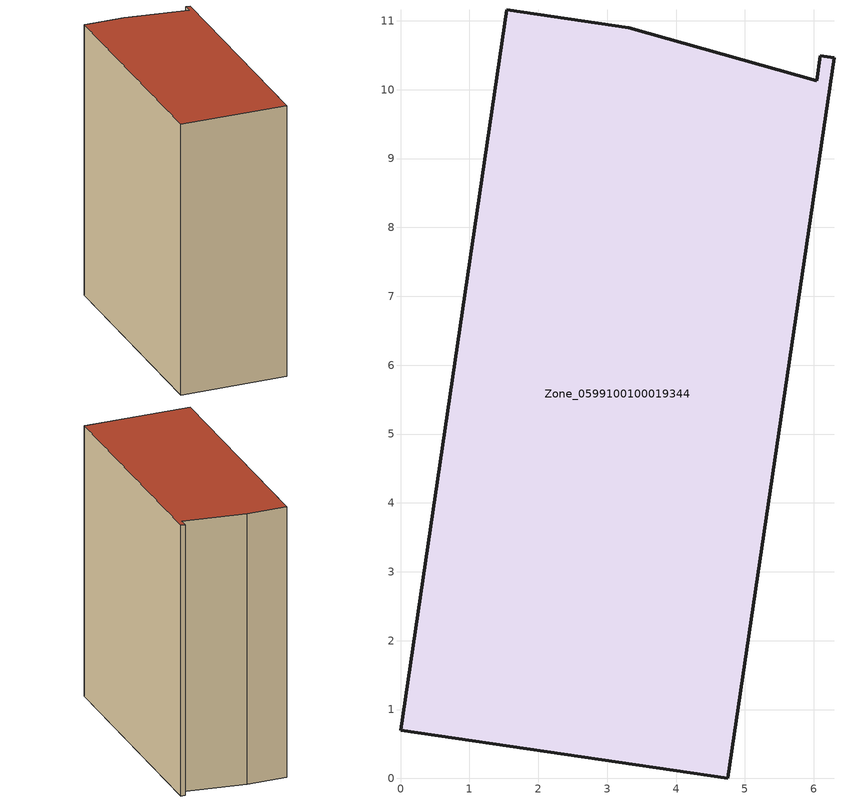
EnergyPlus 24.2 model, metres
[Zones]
Zone_0599100100019344
 floor ground (C_G): 3.31,10.9 6.04,10.13 6.09,10.49 6.29,10.46 4.75,0 0,0.7 1.54,11.16 z0
 wall outside (C_F): 4.75,0 6.29,10.46 6.09,10.49 6.04,10.13 3.31,10.9 1.54,11.16 0,0.7 4.75,0 z0:12.58
 roof outside (C_R): 6.04,10.13 3.31,10.9 1.54,11.16 0,0.7 4.75,0 6.29,10.46 6.09,10.49 z12.58
[BUILDING]
Pand.0599100100019344: North Axis=0; Terrain=City; Loads Convergence Tolerance Value=0.04; Temperature Convergence Tolerance Value=0.4; Solar Distribution=FullExterior; Maximum Number of Warmup Days=25; Minimum Number of Warmup Days=1
[Site:Location]
Rotterdam.The.Hague.AP_ZH_NLD Design_Conditions: Latitude=51.96; Longitude=4.45; Time Zone=1; Elevation=-4.5
[SITE:GROUNDTEMPERATURE:BUILDINGSURFACE]
18, 18, 18, 18, 18, 18, 18, 18, 18, 18, 18, 18
[MATERIAL] Thermal Absorptance=0.9; Solar Absorptance=0.7; Visible Absorptance=0.7
Name | Roughness | Thickness | Conductivity | Density | Specific Heat
G.TI.2015-2018 | MediumSmooth | 0.15 | 0.0428571 | 540 | 1210
F.TI.2015-2018 | Rough | 0.3 | 0.0666667 | 1920 | 840
R.TI.2015-2018 | MediumRough | 0.2 | 0.0333333 | 1500 | 1000
[CONSTRUCTION]
C_G: G.TI.2015-2018
C_F: F.TI.2015-2018
C_R: R.TI.2015-2018
[ZONE]
Zone_0599100100019344: Type=1; Multiplier=1; Ceiling Height=Autocalculate; Volume=Autocalculate; Floor Area=autocalculate; Part of Total Floor Area=Yes
[ZONEINFILTRATION:DESIGNFLOWRATE]
Infil_Zone_0599100100019344: Zone or ZoneList or Space or SpaceList=Zone_0599100100019344; Schedule=AlwaysOn; Design Flow Rate Calculation Method=Flow/Area; Flow Rate per Floor Area=0.0015; Constant Term Coefficient=1; Temperature Term Coefficient=0; Velocity Term Coefficient=0; Velocity Squared Term Coefficient=0
[HVACTEMPLATE:ZONE:IDEALLOADSAIRSYSTEM]
Zone_0599100100019344: Maximum Heating Supply Air Temperature=50; Minimum Cooling Supply Air Temperature=13; Maximum Heating Supply Air Humidity Ratio=0.0156; Minimum Cooling Supply Air Humidity Ratio=0.0077; Heating Limit=NoLimit; Cooling Limit=NoLimit; Dehumidification Control Type=ConstantSensibleHeatRatio; Cooling Sensible Heat Ratio=0.7; Dehumidification Setpoint=60; Humidification Control Type=None; Humidification Setpoint=30; Outdoor Air Method=None; Outdoor Air Flow Rate per Person=0.00944; Outdoor Air Flow Rate per Zone Floor Area=0; Outdoor Air Flow Rate per Zone=0; Demand Controlled Ventilation Type=None; Outdoor Air Economizer Type=NoEconomizer; Heat Recovery Type=None; Sensible Heat Recovery Effectiveness=0.7; Latent Heat Recovery Effectiveness=0.65
[ZONECONTROL:THERMOSTAT]
ThermostatControl_Zone_0599100100019344: Zone or ZoneList=Zone_0599100100019344; Control Type Schedule=DualSetpointControlType; Control 1=Thermostat_Zone_0599100100019344; Temperature Difference Between Cutout And Setpoint=0
[THERMOSTATSETPOINT:DUALSETPOINT]
Thermostat_Zone_0599100100019344: Heating Setpoint Temperature Schedule=HeatingSetpoint_Zone_0599100100019344; Cooling Setpoint Temperature Schedule=CoolingSetpoint_Zone_0599100100019344
[SCHEDULE:COMPACT]
HeatingSetpoint_Zone_0599100100019344: Through: 12/31, For: AllDays, Until: 24:00, 21
CoolingSetpoint_Zone_0599100100019344: Through: 12/31, For: AllDays, Until: 24:00, 24
DualSetpointControlType: Through: 12/31, For: AllDays, Until: 24:00, 4
AlwaysOn: Through: 12/31, For: AllDays, Until: 24:00, 1
